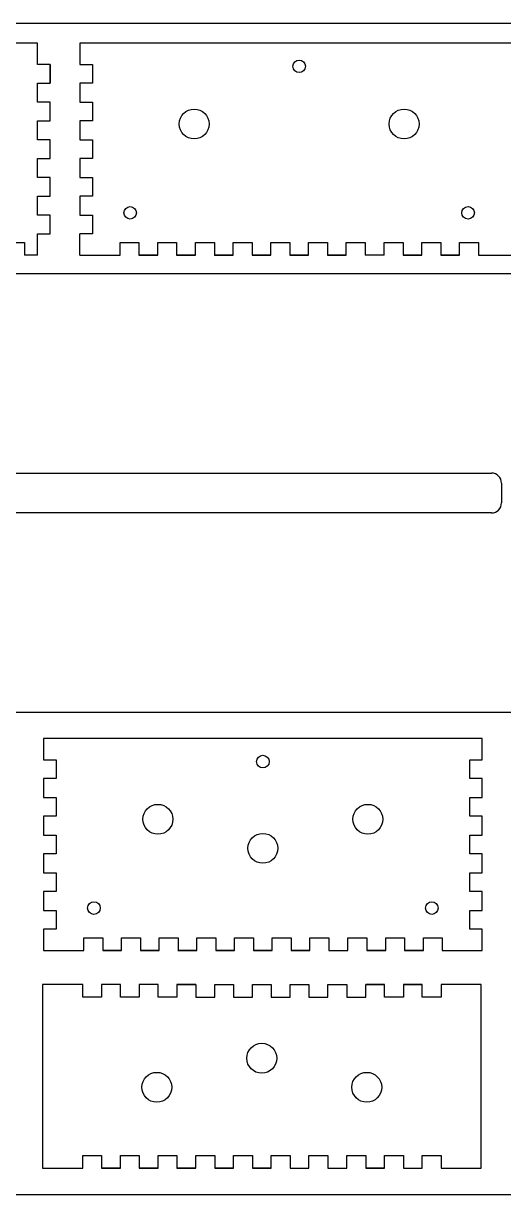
# Model space of a CAD drawing. Extents: x -2388 to -1681, y -1117 to -744.
# Drawn here: x -2093.3 to -1940.5, y -1117 to -743.8 of the extents above; entities that cross this region are included whole.
import ezdxf

# ---------------------------------------------------------------- set-up
doc = ezdxf.new("R2010")
doc.units = 0
doc.layers.add('DEFAULT', color=7, linetype='CONTINUOUS')
doc.layers.add('MAKE2D$VISIBLE$LINES', color=7, linetype='CONTINUOUS')

msp = doc.modelspace()

# ---------------------------------------------------------------- linework, layer by layer
at = {"layer": 'DEFAULT'}
for p, q in [((-1680.809, -743.783), (-2387.559, -743.783)), ((-2088.852, -756.893), (-2088.852, -750.104)), ((-2075.401, -750.104), (-2075.401, -756.854)), ((-2084.852, -756.893), (-2088.852, -756.893)), ((-2084.852, -756.862), (-2084.852, -762.862)), ((-2075.401, -756.854), (-2071.401, -756.854)), ((-2071.401, -756.854), (-2071.401, -762.854)), ((-2084.852, -762.862), (-2084.852, -758.762)), ((-2088.852, -762.862), (-2084.852, -762.862)), ((-2088.852, -768.862), (-2088.852, -762.862)), ((-2071.401, -762.854), (-2075.401, -762.854)), ((-2075.401, -762.854), (-2075.401, -768.854)), ((-2084.852, -768.862), (-2088.852, -768.862)), ((-2084.852, -774.862), (-2084.852, -768.862)), ((-2075.401, -768.854), (-2071.401, -768.854)), ((-2071.401, -768.854), (-2071.401, -774.854)), ((-2088.852, -774.862), (-2084.852, -774.862)), ((-2088.852, -780.862), (-2088.852, -774.862)), ((-2071.401, -774.854), (-2075.401, -774.854)), ((-2075.401, -774.854), (-2075.401, -780.854)), ((-2084.852, -780.862), (-2088.852, -780.862)), ((-2084.852, -786.862), (-2084.852, -780.862)), ((-2075.401, -780.854), (-2071.401, -780.854)), ((-2071.401, -780.854), (-2071.401, -786.854)), ((-2088.852, -786.862), (-2084.852, -786.862)), ((-2088.852, -792.862), (-2088.852, -786.862)), ((-2071.401, -786.854), (-2075.401, -786.854)), ((-2075.401, -786.854), (-2075.401, -792.854)), ((-2084.852, -792.862), (-2088.852, -792.862)), ((-2084.852, -798.862), (-2084.852, -792.862)), ((-2075.401, -792.854), (-2071.401, -792.854)), ((-2071.401, -792.854), (-2071.401, -798.854)), ((-2088.852, -798.862), (-2084.852, -798.862)), ((-2088.852, -804.862), (-2088.852, -798.862)), ((-2071.401, -798.854), (-2075.401, -798.854)), ((-2075.401, -798.854), (-2075.401, -804.854)), ((-2084.852, -804.862), (-2088.852, -804.862)), ((-2084.852, -810.862), (-2084.852, -804.862)), ((-2075.401, -804.854), (-2071.401, -804.854)), ((-2071.401, -804.854), (-2071.401, -810.854)), ((-2088.852, -817.604), (-2088.852, -810.854)), ((-2088.852, -810.854), (-2084.852, -810.854)), ((-2071.401, -810.854), (-2075.401, -810.854)), ((-2098.953, -813.604), (-2092.953, -813.604)), ((-2092.953, -813.604), (-2092.953, -817.604)), ((-2062.551, -813.604), (-2056.551, -813.604)), ((-2062.551, -817.604), (-2062.551, -813.604)), ((-2056.551, -813.604), (-2056.551, -817.604)), ((-2050.551, -817.604), (-2050.551, -813.604)), ((-2050.551, -813.604), (-2044.551, -813.604)), ((-2044.551, -813.604), (-2044.551, -817.604)), ((-2038.551, -813.604), (-2032.551, -813.604)), ((-2038.551, -817.604), (-2038.551, -813.604)), ((-2032.551, -813.604), (-2032.551, -817.604)), ((-2026.551, -813.604), (-2020.551, -813.604)), ((-2026.551, -817.604), (-2026.551, -813.604)), ((-2020.551, -813.604), (-2020.551, -817.604)), ((-2014.551, -817.604), (-2014.551, -813.604)), ((-2014.551, -813.604), (-2008.551, -813.604)), ((-2008.551, -813.604), (-2008.551, -817.604)), ((-2002.551, -813.604), (-1996.551, -813.604)), ((-2002.551, -817.604), (-2002.551, -813.604)), ((-1996.551, -813.604), (-1996.551, -817.604)), ((-1990.551, -813.604), (-1984.551, -813.604)), ((-1990.551, -817.604), (-1990.551, -813.604)), ((-1984.551, -813.604), (-1984.551, -817.604)), ((-1978.451, -817.604), (-1978.451, -813.604)), ((-1978.451, -813.604), (-1972.451, -813.604)), ((-1972.451, -813.604), (-1972.451, -817.604)), ((-1966.451, -813.604), (-1960.451, -813.604)), ((-1966.451, -817.604), (-1966.451, -813.604)), ((-1960.451, -813.604), (-1960.451, -817.604)), ((-1954.451, -813.604), (-1948.451, -813.604)), ((-1954.451, -817.604), (-1954.451, -813.604)), ((-1948.451, -813.604), (-1948.451, -817.604)), ((-2056.551, -817.604), (-2050.551, -817.604)), ((-2044.551, -817.604), (-2038.551, -817.604)), ((-2032.551, -817.604), (-2026.551, -817.604)), ((-2020.551, -817.604), (-2014.551, -817.604)), ((-2008.551, -817.604), (-2002.551, -817.604)), ((-1996.551, -817.604), (-1990.551, -817.604)), ((-1972.451, -817.604), (-1966.451, -817.604)), ((-1960.451, -817.604), (-1954.451, -817.604)), ((-1947.244, -971.67), (-2086.944, -971.67)), ((-2086.944, -971.67), (-2086.944, -978.42)), ((-1947.244, -978.42), (-1947.244, -971.67)), ((-2086.944, -978.42), (-2082.944, -978.42)), ((-2082.944, -978.42), (-2082.944, -984.42)), ((-1951.244, -984.42), (-1951.244, -978.42)), ((-1951.244, -978.42), (-1947.244, -978.42)), ((-2082.944, -984.42), (-2086.944, -984.42)), ((-2086.944, -984.42), (-2086.944, -990.42)), ((-1947.244, -984.42), (-1951.244, -984.42)), ((-1947.244, -990.42), (-1947.244, -984.42)), ((-2086.944, -990.42), (-2082.944, -990.42)), ((-2082.944, -990.42), (-2082.944, -996.42)), ((-1951.244, -996.42), (-1951.244, -990.42)), ((-1951.244, -990.42), (-1947.244, -990.42)), ((-2082.944, -996.42), (-2086.944, -996.42)), ((-2086.944, -996.42), (-2086.944, -1002.42)), ((-1947.244, -996.42), (-1951.244, -996.42)), ((-1947.244, -1002.42), (-1947.244, -996.42)), ((-2086.944, -1002.42), (-2082.944, -1002.42)), ((-2082.944, -1002.42), (-2082.944, -1008.42)), ((-1951.244, -1008.42), (-1951.244, -1002.42)), ((-1951.244, -1002.42), (-1947.244, -1002.42)), ((-2082.944, -1008.42), (-2086.944, -1008.42)), ((-2086.944, -1008.42), (-2086.944, -1014.42)), ((-1947.244, -1008.42), (-1951.244, -1008.42)), ((-1947.244, -1014.42), (-1947.244, -1008.42)), ((-2086.944, -1014.42), (-2082.944, -1014.42)), ((-2082.944, -1014.42), (-2082.944, -1020.42)), ((-1951.244, -1020.42), (-1951.244, -1014.42)), ((-1951.244, -1014.42), (-1947.244, -1014.42)), ((-2082.944, -1020.42), (-2086.944, -1020.42)), ((-2086.944, -1020.42), (-2086.944, -1026.42)), ((-1947.244, -1020.42), (-1951.244, -1020.42)), ((-1947.244, -1026.42), (-1947.244, -1020.42)), ((-2086.944, -1026.42), (-2082.944, -1026.42)), ((-2082.944, -1026.42), (-2082.944, -1032.42)), ((-1951.244, -1032.42), (-1951.244, -1026.42)), ((-1951.244, -1026.42), (-1947.244, -1026.42)), ((-2082.944, -1032.42), (-2086.944, -1032.42)), ((-2086.944, -1032.42), (-2086.944, -1039.17)), ((-1947.244, -1032.42), (-1951.244, -1032.42)), ((-1947.244, -1039.17), (-1947.244, -1032.42)), ((-2074.094, -1039.17), (-2074.094, -1035.17)), ((-2074.094, -1035.17), (-2068.094, -1035.17)), ((-2068.094, -1035.17), (-2068.094, -1039.17)), ((-2062.094, -1039.17), (-2062.094, -1035.17)), ((-2062.094, -1035.17), (-2056.094, -1035.17)), ((-2056.094, -1035.17), (-2056.094, -1039.17)), ((-2050.094, -1039.17), (-2050.094, -1035.17)), ((-2050.094, -1035.17), (-2044.094, -1035.17)), ((-2044.094, -1035.17), (-2044.094, -1039.17)), ((-2026.094, -1039.17), (-2026.094, -1035.17)), ((-2026.094, -1035.17), (-2020.094, -1035.17)), ((-2020.094, -1035.17), (-2020.094, -1039.17)), ((-2014.094, -1039.17), (-2014.094, -1035.17)), ((-2014.094, -1035.17), (-2008.094, -1035.17)), ((-2008.094, -1035.17), (-2008.094, -1039.17)), ((-2002.094, -1039.17), (-2002.094, -1035.17)), ((-2002.094, -1035.17), (-1996.094, -1035.17)), ((-1996.094, -1035.17), (-1996.094, -1039.17)), ((-1989.994, -1039.17), (-1989.994, -1035.17)), ((-1989.994, -1035.17), (-1983.994, -1035.17)), ((-1983.994, -1035.17), (-1983.994, -1039.17)), ((-1977.994, -1039.17), (-1977.994, -1035.17)), ((-1977.994, -1035.17), (-1971.994, -1035.17)), ((-1971.994, -1035.17), (-1971.994, -1039.17)), ((-1965.994, -1039.17), (-1965.994, -1035.17)), ((-1965.994, -1035.17), (-1959.994, -1035.17)), ((-1959.994, -1035.17), (-1959.994, -1039.17)), ((-2086.944, -1039.17), (-2074.094, -1039.17)), ((-1996.094, -1039.17), (-1989.994, -1039.17)), ((-1959.994, -1039.17), (-1947.244, -1039.17)), ((-2044.546, -1050.026), (-2038.446, -1050.026)), ((-2038.446, -1050.026), (-2038.446, -1054.026)), ((-2032.446, -1054.026), (-2032.446, -1050.026)), ((-2032.446, -1050.026), (-2026.446, -1050.026)), ((-2032.446, -1050.026), (-2026.446, -1050.026)), ((-2026.446, -1050.026), (-2026.446, -1054.026)), ((-2020.446, -1054.026), (-2020.446, -1050.026)), ((-2020.446, -1050.026), (-2014.446, -1050.026)), ((-2020.446, -1050.026), (-2014.446, -1050.026)), ((-2014.446, -1050.026), (-2014.446, -1054.026)), ((-2008.446, -1054.026), (-2008.446, -1050.026)), ((-2008.446, -1050.026), (-2002.446, -1050.026)), ((-2008.446, -1050.026), (-2002.446, -1050.026)), ((-2002.446, -1050.026), (-2002.446, -1054.026)), ((-1996.446, -1054.026), (-1996.446, -1050.026)), ((-1996.446, -1050.026), (-1990.346, -1050.026)), ((-1990.346, -1050.026), (-1990.346, -1054.026)), ((-1984.346, -1054.026), (-1984.346, -1050.026)), ((-1984.346, -1050.026), (-1978.346, -1050.026)), ((-1978.346, -1050.026), (-1984.346, -1050.026)), ((-1972.346, -1050.026), (-1966.346, -1050.026)), ((-2038.446, -1054.026), (-2032.446, -1054.026)), ((-2026.446, -1054.026), (-2020.446, -1054.026)), ((-2014.446, -1054.026), (-2008.446, -1054.026)), ((-2002.446, -1054.026), (-1996.446, -1054.026)), ((-1990.346, -1054.026), (-1984.346, -1054.026)), ((-2002.446, -1108.526), (-2002.446, -1104.526)), ((-2002.446, -1104.526), (-1996.446, -1104.526)), ((-1996.446, -1104.526), (-1996.446, -1108.526)), ((-1990.346, -1108.526), (-1990.346, -1104.526)), ((-1990.346, -1104.526), (-1984.346, -1104.526)), ((-1984.346, -1104.526), (-1984.346, -1108.526)), ((-2008.446, -1108.526), (-2002.446, -1108.526)), ((-1996.446, -1108.526), (-1990.346, -1108.526)), ((-1984.346, -1108.526), (-1978.346, -1108.526)), ((-1978.346, -1108.526), (-1984.346, -1108.526)), ((-1972.346, -1108.526), (-1966.346, -1108.526)), ((-2387.559, -1116.985), (-1680.809, -1116.985))]:
    msp.add_line(p, q, dxfattribs=at)
for centre in [(-2005.551, -757.44), (-2059.35, -804.128), (-1951.752, -804.128), (-2017.094, -979.006), (-2070.893, -1025.694), (-1963.295, -1025.694)]:
    msp.add_circle(centre, 2, dxfattribs=at)
at = {"layer": 'MAKE2D$VISIBLE$LINES'}
for p, q in [((-2088.853, -750.104), (-2151.052, -750.104)), ((-1935.701, -750.104), (-2075.401, -750.104)), ((-2084.852, -762.862), (-2084.852, -756.862)), ((-2084.852, -774.862), (-2084.852, -768.862)), ((-2084.852, -774.862), (-2084.852, -768.862)), ((-2084.852, -786.862), (-2084.852, -780.862)), ((-2084.852, -786.862), (-2084.852, -780.862)), ((-2084.852, -798.862), (-2084.852, -792.862)), ((-2084.852, -798.862), (-2084.852, -792.862)), ((-2084.852, -810.862), (-2084.852, -804.862)), ((-2084.852, -810.862), (-2084.852, -804.862)), ((-2075.401, -817.604), (-2075.401, -810.854)), ((-2088.852, -817.604), (-2092.953, -817.604)), ((-2075.401, -817.604), (-2062.551, -817.604)), ((-2050.551, -817.604), (-2056.551, -817.604)), ((-2038.551, -817.604), (-2044.551, -817.604)), ((-2026.551, -817.604), (-2032.651, -817.604)), ((-2026.551, -817.604), (-2032.551, -817.604)), ((-2014.551, -817.604), (-2020.551, -817.604)), ((-2002.551, -817.604), (-2008.551, -817.604)), ((-1990.551, -817.604), (-1996.551, -817.604)), ((-1978.451, -817.604), (-1984.551, -817.604)), ((-1966.451, -817.604), (-1972.451, -817.604)), ((-1954.451, -817.604), (-1960.451, -817.604)), ((-1948.451, -817.604), (-1935.701, -817.604)), ((-1895.127, -823.574), (-2313.527, -823.574)), ((-2264.352, -887.074), (-1944.302, -887.074)), ((-1941.127, -890.249), (-1941.127, -896.599)), ((-1944.302, -899.774), (-2264.352, -899.774)), ((-2313.527, -963.274), (-1895.127, -963.274)), ((-2038.094, -1039.17), (-2038.094, -1035.17)), ((-2038.094, -1035.17), (-2032.094, -1035.17)), ((-2032.094, -1035.17), (-2032.094, -1039.17)), ((-2062.094, -1039.17), (-2068.094, -1039.17)), ((-2068.094, -1039.17), (-2062.094, -1039.17)), ((-2050.094, -1039.17), (-2056.094, -1039.17)), ((-2056.094, -1039.17), (-2050.094, -1039.17)), ((-2044.194, -1039.17), (-2038.094, -1039.17)), ((-2038.094, -1039.17), (-2044.094, -1039.17)), ((-2044.094, -1039.17), (-2038.094, -1039.17)), ((-2026.094, -1039.17), (-2032.094, -1039.17)), ((-2032.094, -1039.17), (-2026.094, -1039.17)), ((-2014.094, -1039.17), (-2020.094, -1039.17)), ((-2020.094, -1039.17), (-2014.094, -1039.17)), ((-2002.094, -1039.17), (-2008.094, -1039.17)), ((-2008.094, -1039.17), (-2002.094, -1039.17)), ((-1977.994, -1039.17), (-1983.994, -1039.17)), ((-1983.994, -1039.17), (-1977.994, -1039.17)), ((-1965.994, -1039.17), (-1971.994, -1039.17)), ((-1971.994, -1039.17), (-1965.994, -1039.17)), ((-2074.446, -1050.026), (-2087.296, -1050.026)), ((-2087.296, -1050.026), (-2087.296, -1108.526)), ((-2074.446, -1054.026), (-2074.446, -1050.026)), ((-2062.446, -1050.026), (-2068.446, -1050.026)), ((-2068.446, -1050.026), (-2068.446, -1054.026)), ((-2062.446, -1050.026), (-2068.446, -1050.026)), ((-2062.446, -1054.026), (-2062.446, -1050.026)), ((-2050.446, -1050.026), (-2056.446, -1050.026)), ((-2056.446, -1050.026), (-2056.446, -1054.026)), ((-2050.446, -1050.026), (-2056.446, -1050.026)), ((-2050.446, -1054.026), (-2050.446, -1050.026)), ((-2044.446, -1050.026), (-2038.446, -1050.026)), ((-2038.446, -1050.026), (-2044.446, -1050.026)), ((-2044.446, -1050.026), (-2044.446, -1054.026)), ((-1978.346, -1054.026), (-1978.346, -1050.026)), ((-1966.346, -1050.026), (-1972.346, -1050.026)), ((-1972.346, -1050.026), (-1972.346, -1054.026)), ((-1966.346, -1054.026), (-1966.346, -1050.026)), ((-1947.596, -1050.026), (-1960.346, -1050.026)), ((-1960.346, -1050.026), (-1960.346, -1054.026)), ((-1947.596, -1108.526), (-1947.596, -1050.026)), ((-2068.446, -1054.026), (-2074.446, -1054.026)), ((-2056.446, -1054.026), (-2062.446, -1054.026)), ((-2044.446, -1054.026), (-2050.446, -1054.026)), ((-1972.346, -1054.026), (-1978.346, -1054.026)), ((-1960.346, -1054.026), (-1966.346, -1054.026)), ((-2074.446, -1108.526), (-2074.446, -1104.526)), ((-2074.446, -1104.526), (-2068.446, -1104.526)), ((-2068.446, -1104.526), (-2068.446, -1108.526)), ((-2062.446, -1108.526), (-2062.446, -1104.526)), ((-2062.446, -1104.526), (-2056.446, -1104.526)), ((-2056.446, -1104.526), (-2056.446, -1108.526)), ((-2050.446, -1108.526), (-2050.446, -1104.526)), ((-2050.446, -1104.526), (-2044.446, -1104.526)), ((-2044.446, -1104.526), (-2044.446, -1108.526)), ((-2038.446, -1108.526), (-2038.446, -1104.526)), ((-2038.446, -1104.526), (-2032.446, -1104.526)), ((-2032.446, -1104.526), (-2032.446, -1108.526)), ((-2026.446, -1108.526), (-2026.446, -1104.526)), ((-2026.446, -1104.526), (-2020.446, -1104.526)), ((-2020.446, -1104.526), (-2020.446, -1108.526)), ((-2014.446, -1108.526), (-2014.446, -1104.526)), ((-2014.446, -1104.526), (-2008.446, -1104.526)), ((-2008.446, -1104.526), (-2008.446, -1108.526)), ((-1978.346, -1108.526), (-1978.346, -1104.526)), ((-1978.346, -1104.526), (-1972.346, -1104.526)), ((-1972.346, -1104.526), (-1972.346, -1108.526)), ((-1966.346, -1108.526), (-1966.346, -1104.526)), ((-1966.346, -1104.526), (-1960.346, -1104.526)), ((-1960.346, -1104.526), (-1960.346, -1108.526)), ((-2087.296, -1108.526), (-2074.446, -1108.526)), ((-2068.446, -1108.526), (-2062.446, -1108.526)), ((-2062.446, -1108.526), (-2068.446, -1108.526)), ((-2056.446, -1108.526), (-2050.446, -1108.526)), ((-2050.446, -1108.526), (-2056.446, -1108.526)), ((-2044.546, -1108.526), (-2038.446, -1108.526)), ((-2038.446, -1108.526), (-2044.446, -1108.526)), ((-2044.446, -1108.526), (-2038.446, -1108.526)), ((-2032.446, -1108.526), (-2026.446, -1108.526)), ((-2026.446, -1108.526), (-2032.446, -1108.526)), ((-2020.446, -1108.526), (-2014.446, -1108.526)), ((-2014.446, -1108.526), (-2020.446, -1108.526)), ((-2008.446, -1108.526), (-2002.446, -1108.526)), ((-1972.346, -1108.526), (-1966.346, -1108.526)), ((-1960.346, -1108.526), (-1947.596, -1108.526))]:
    msp.add_line(p, q, dxfattribs=at)
for centre, radius in [((-2038.977, -775.834), 4.762), ((-1972.124, -775.834), 4.763), ((-2050.521, -997.401), 4.763), ((-1983.668, -997.401), 4.763), ((-2017.094, -1006.646), 4.763), ((-2017.446, -1073.55), 4.763), ((-2050.873, -1082.796), 4.763), ((-1984.02, -1082.796), 4.762)]:
    msp.add_circle(centre, radius, dxfattribs=at)
for centre, start, end in [((-1944.302, -890.249), 360, 90), ((-1944.302, -896.599), 270, 360)]:
    msp.add_arc(centre, 3.175, start, end, dxfattribs=at)

doc.saveas('drawing.dxf')
